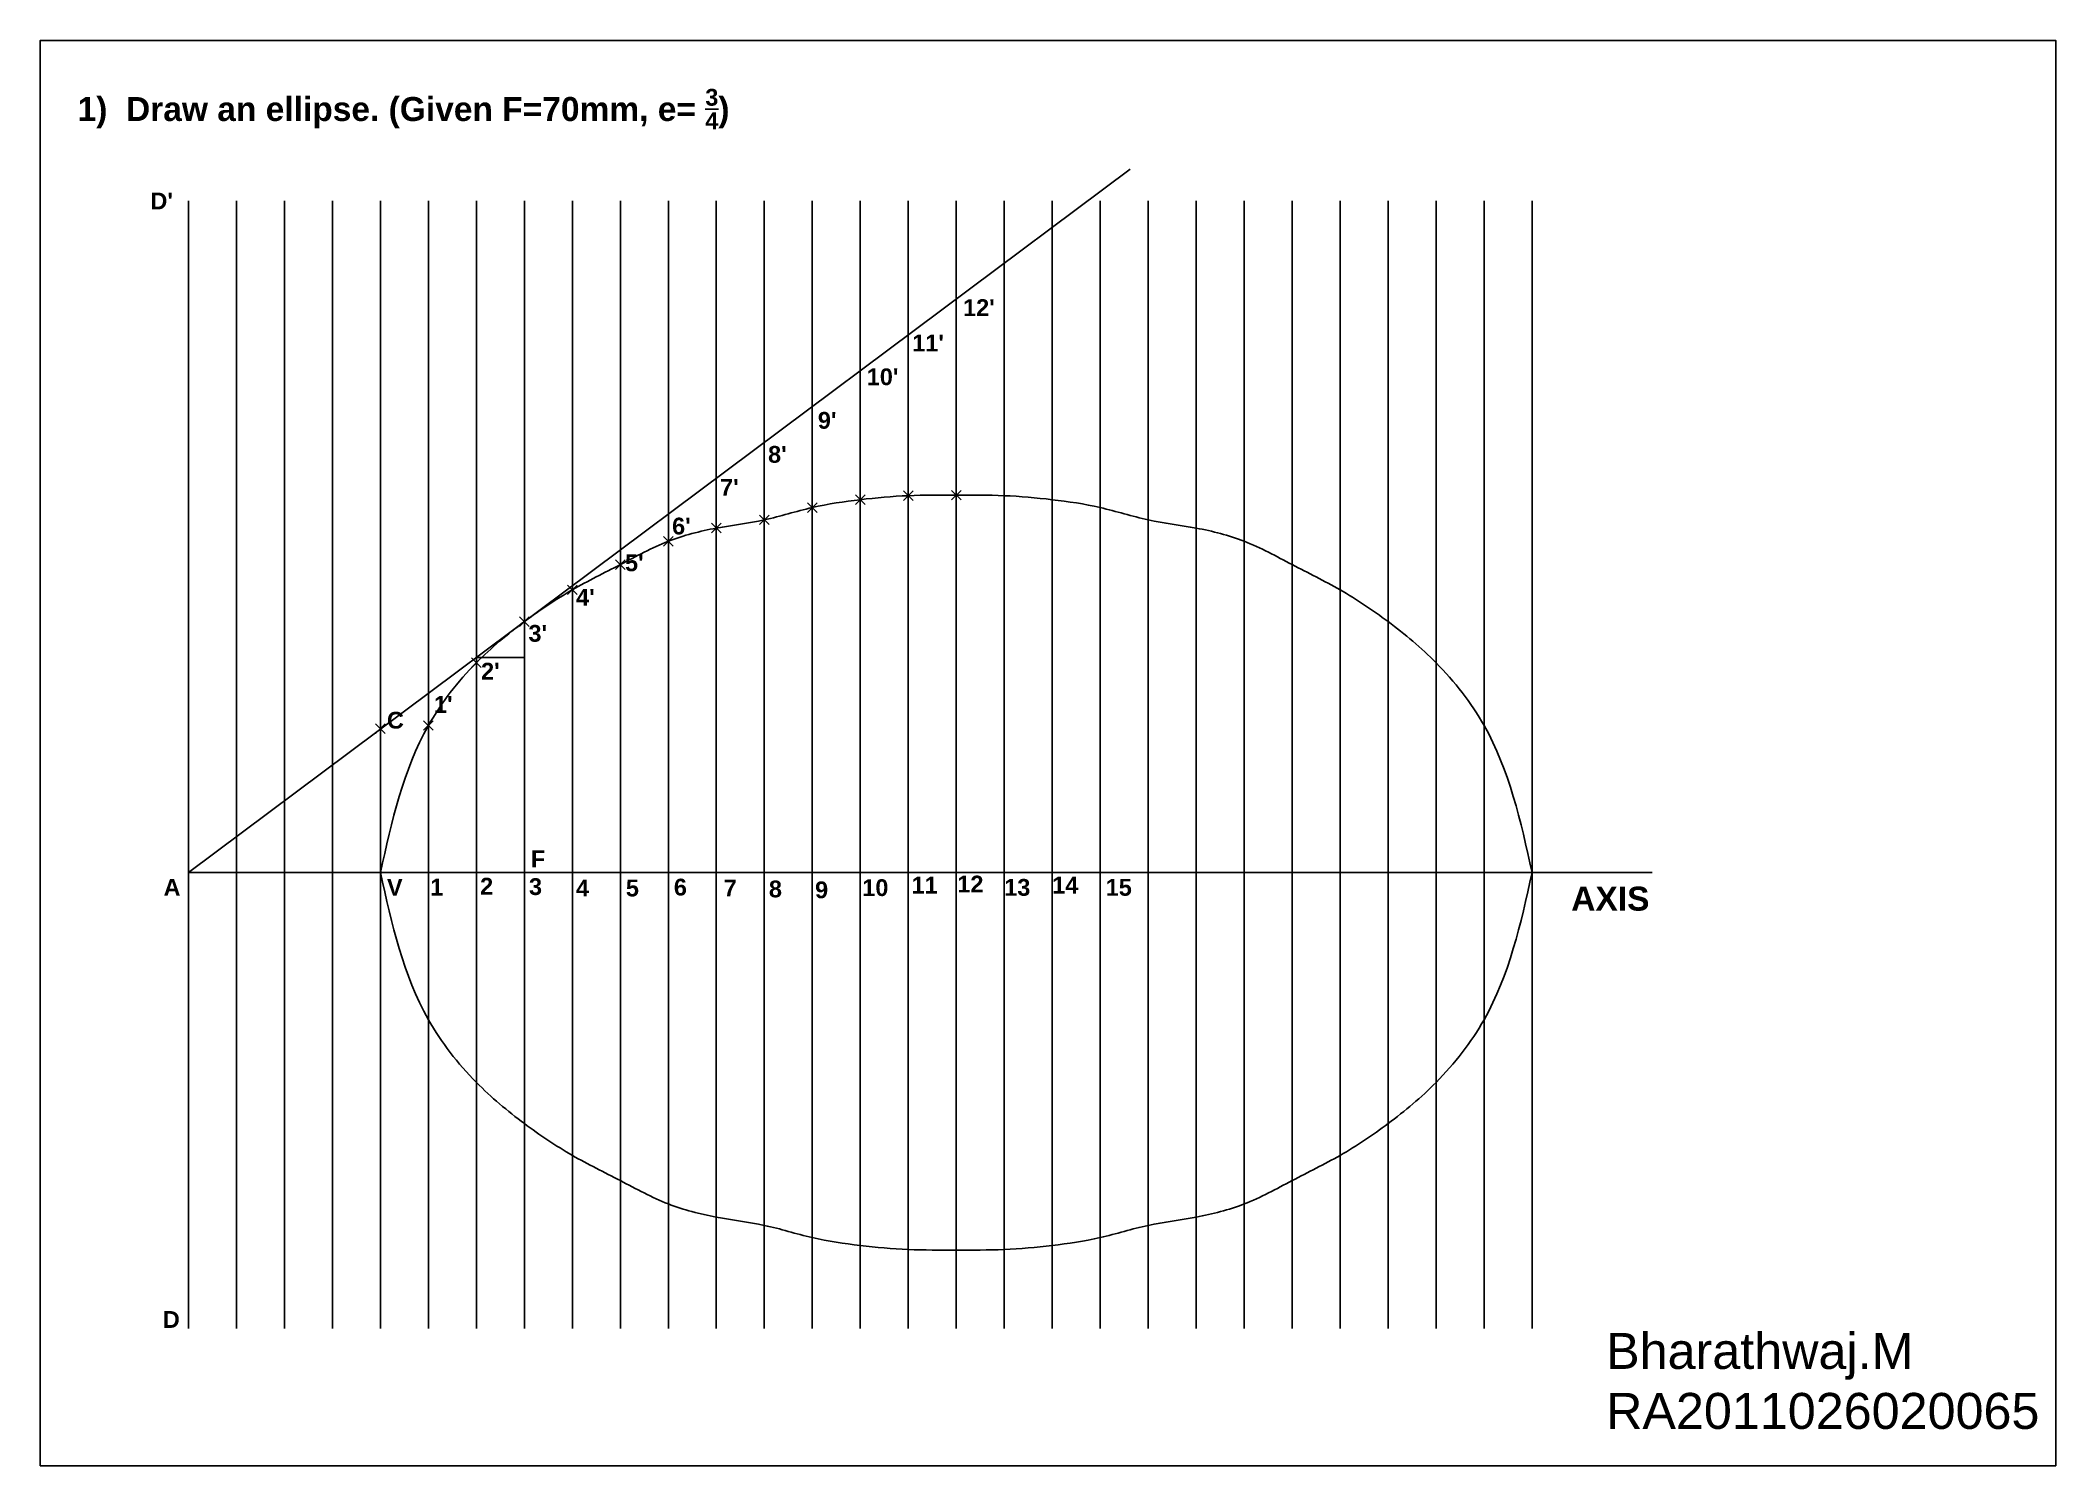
# Model space of a CAD drawing. Header units: millimetres. Extents: x 0 to 420, y -24 to 273.
import ezdxf

# ---------------------------------------------------------------- set-up
doc = ezdxf.new("R2010")
doc.units = ezdxf.units.MM
doc.header["$PDMODE"] = 3
doc.header["$PDSIZE"] = -2.5
doc.styles.get("Standard").update_dxf_attribs({"font": 'arial.ttf'})

msp = doc.modelspace()

# ---------------------------------------------------------------- linework, layer by layer
for p, q in [((30.85, 99.95), (227.08, 246.53)), ((30.85, 4.95), (30.85, 239.95)), ((40.85, 4.95), (40.85, 239.95)), ((50.85, 4.95), (50.85, 239.95)), ((60.85, 4.95), (60.85, 239.95)), ((70.85, 4.95), (70.85, 239.95)), ((80.85, 4.95), (80.85, 239.95)), ((90.85, 4.95), (90.85, 239.95)), ((90.85, 4.95), (90.85, 239.95)), ((100.85, 4.95), (100.85, 239.95)), ((110.85, 4.95), (110.85, 239.95)), ((120.85, 4.95), (120.85, 239.95)), ((130.85, 4.95), (130.85, 239.95)), ((140.85, 4.95), (140.85, 239.95)), ((150.85, 4.95), (150.85, 239.95)), ((160.85, 4.95), (160.85, 239.95)), ((170.85, 4.95), (170.85, 239.95)), ((180.85, 4.95), (180.85, 239.95)), ((190.85, 4.95), (190.85, 239.95)), ((200.85, 4.95), (200.85, 239.95)), ((210.85, 4.95), (210.85, 239.95)), ((220.85, 4.95), (220.85, 239.95)), ((230.85, 4.95), (230.85, 239.95)), ((240.85, 4.95), (240.85, 239.95)), ((250.85, 4.95), (250.85, 239.95)), ((260.85, 4.95), (260.85, 239.95)), ((270.85, 4.95), (270.85, 239.95)), ((280.85, 4.95), (280.85, 239.95)), ((290.85, 4.95), (290.85, 239.95)), ((300.85, 4.95), (300.85, 239.95)), ((310.85, 4.95), (310.85, 239.95)), ((90.85, 144.77), (100.85, 144.77)), ((30.85, 99.95), (335.85, 99.95))]:
    msp.add_line(p, q)
msp.add_lwpolyline([(-0.03, -23.64), (419.97, -23.64), (419.97, 273.36), (-0.03, 273.36)], close=True)
for points in [[(70.85, 99.95), (80.85, 130.6), (90.85, 143.66), (100.85, 152.24), (110.85, 158.86), (120.85, 164.13), (130.85, 168.99), (140.85, 171.72), (150.85, 173.45), (160.85, 176), (170.85, 177.65), (180.85, 178.48), (190.85, 178.59)], [(70.85, 99.95), (80.85, 130.6), (90.85, 143.66), (100.85, 152.24), (110.85, 158.86), (120.85, 164.13), (130.85, 168.99), (140.85, 171.72), (150.85, 173.45), (160.85, 176), (170.85, 177.65), (180.85, 178.48), (190.85, 178.59)], [(310.85, 99.95), (300.85, 130.6), (290.85, 143.66), (280.85, 152.24), (270.85, 158.86), (260.85, 164.13), (250.85, 168.99), (240.85, 171.72), (230.85, 173.45), (220.85, 176), (210.85, 177.65), (200.85, 178.48), (190.85, 178.59)], [(70.85, 99.95), (80.85, 69.29), (90.85, 56.23), (100.85, 47.65), (110.85, 41.03), (120.85, 35.76), (130.85, 30.9), (140.85, 28.17), (150.85, 26.44), (160.85, 23.89), (170.85, 22.24), (180.85, 21.41), (190.85, 21.3)], [(70.85, 99.95), (80.85, 69.29), (90.85, 56.23), (100.85, 47.65), (110.85, 41.03), (120.85, 35.76), (130.85, 30.9), (140.85, 28.17), (150.85, 26.44), (160.85, 23.89), (170.85, 22.24), (180.85, 21.41), (190.85, 21.3)], [(310.85, 99.95), (300.85, 69.29), (290.85, 56.23), (280.85, 47.65), (270.85, 41.03), (260.85, 35.76), (250.85, 30.9), (240.85, 28.17), (230.85, 26.44), (220.85, 23.89), (210.85, 22.24), (200.85, 21.41), (190.85, 21.3)]]:
    msp.add_spline(points, degree=3)
for p in [(160.85, 176), (170.85, 177.65), (180.85, 178.48), (190.85, 178.59), (140.85, 171.72), (150.85, 173.45), (130.85, 168.99), (120.85, 164.13), (110.85, 158.86), (100.85, 152.24), (90.85, 143.66), (70.85, 129.95), (80.85, 130.6)]:
    msp.add_point(p)

# ---------------------------------------------------------------- texts
at = {"attachment_point": 1}
for s, width, heights, insert, char_height in [('\\A1;{\\fArial|b1|i0|c0|p34;1)  Draw an ellipse. (Given F=70mm, e= \\H0.7x;\\S3/4;\\H1.42857x;)}', 137.6992, [9.35], (7.74, 263.25), 5), ("{\\fArial|b1|i0|c0|p34;D'}", 13.0762, [0], (22.92, 241.64), 3.5), ("{\\fArial|b1|i0|c0|p34;12'}", 13.0762, [0], (192.27, 219.42), 3.5), ("{\\fArial|b1|i0|c0|p34;11'}", 13.0762, [0], (181.68, 212.05), 3.5), ("{\\fArial|b1|i0|c0|p34;10'}", 13.0762, [0], (172.2, 205), 3.5), ("{\\fArial|b1|i0|c0|p34;9'}", 13.0762, [0], (162.01, 195.93), 3.5), ("{\\fArial|b1|i0|c0|p34;8'}", 13.0762, [0], (151.63, 188.84), 3.5), ("{\\fArial|b1|i0|c0|p34;7'}", 13.0762, [0], (141.63, 181.95), 3.5), ("{\\fArial|b1|i0|c0|p34;6'}", 13.0762, [0], (131.63, 173.9), 3.5), ("{\\fArial|b1|i0|c0|p34;5'}", 13.0762, [0], (121.82, 166.24), 3.5), ("{\\fArial|b1|i0|c0|p34;4'}", 13.0762, [0], (111.63, 159.07), 3.5), ("{\\fArial|b1|i0|c0|p34;3'}", 13.0762, [0], (101.7, 151.55), 3.5), ("{\\fArial|b1|i0|c0|p34;2'}", 13.0762, [0], (91.82, 143.66), 3.5), ("{\\fArial|b1|i0|c0|p34;1'}", 13.0762, [0], (82.01, 136.73), 3.5), ('{\\fArial|b1|i0|c0|p34; C}', 13.0762, [0], (70.85, 133.45), 3.5), ('{\\fArial|b1|i0|c0|p34; F}', 13.0762, [0], (100.85, 104.56), 3.5), ('{\\fArial|b1|i0|c0|p34;A}', 13.0762, [0], (25.66, 98.63), 3.5), ('{\\fArial|b1|i0|c0|p34; V}', 13.0762, [0], (70.85, 98.63), 3.5), ('{\\fArial|b1|i0|c0|p34;1}', 13.0762, [0], (81.24, 98.67), 3.5), ('{\\fArial|b1|i0|c0|p34;2}', 13.0762, [0], (91.62, 98.86), 3.5), ('{\\fArial|b1|i0|c0|p34;3}', 13.0762, [0], (101.81, 98.78), 3.5), ('{\\fArial|b1|i0|c0|p34;4}', 13.0762, [0], (111.62, 98.48), 3.5), ('{\\fArial|b1|i0|c0|p34;5}', 13.0762, [0], (122, 98.48), 3.5), ('{\\fArial|b1|i0|c0|p34;6}', 13.0762, [0], (132, 98.67), 3.5), ('{\\fArial|b1|i0|c0|p34;7}', 13.0762, [0], (142.39, 98.48), 3.5), ('{\\fArial|b1|i0|c0|p34;8}', 13.0762, [0], (151.81, 98.29), 3.5), ('{\\fArial|b1|i0|c0|p34;9}', 13.0762, [0], (161.43, 98.1), 3.5), ('{\\fArial|b1|i0|c0|p34;10}', 13.0762, [0], (171.27, 98.56), 3.5), ('{\\fArial|b1|i0|c0|p34;11}', 13.0762, [0], (181.54, 99.08), 3.5), ('{\\fArial|b1|i0|c0|p34;12}', 13.0762, [0], (191.08, 99.31), 3.5), ('{\\fArial|b1|i0|c0|p34;13}', 13.0762, [0], (200.85, 98.62), 3.5), ('{\\fArial|b1|i0|c0|p34;14}', 13.0762, [0], (210.85, 99.08), 3.5), ('{\\fArial|b1|i0|c0|p34;15}', 13.0762, [0], (222, 98.62), 3.5), ('{\\fArial|b1|i0|c0|p34;AXIS}', 15.2049, [0], (319.01, 97.02), 5), ('{\\fArial|b1|i0|c0|p34;D}', 13.0762, [0], (25.51, 8.58), 3.5), ('Bharathwaj.M\\PRA2011026020065', 61.9685, [0], (326.28, 4.03), 7.5)]:
    msp.add_mtext_dynamic_manual_height_columns(s, width=width, gutter_width=12.5, heights=heights, dxfattribs=dict(at, insert=insert, char_height=char_height))

doc.saveas('drawing.dxf')
